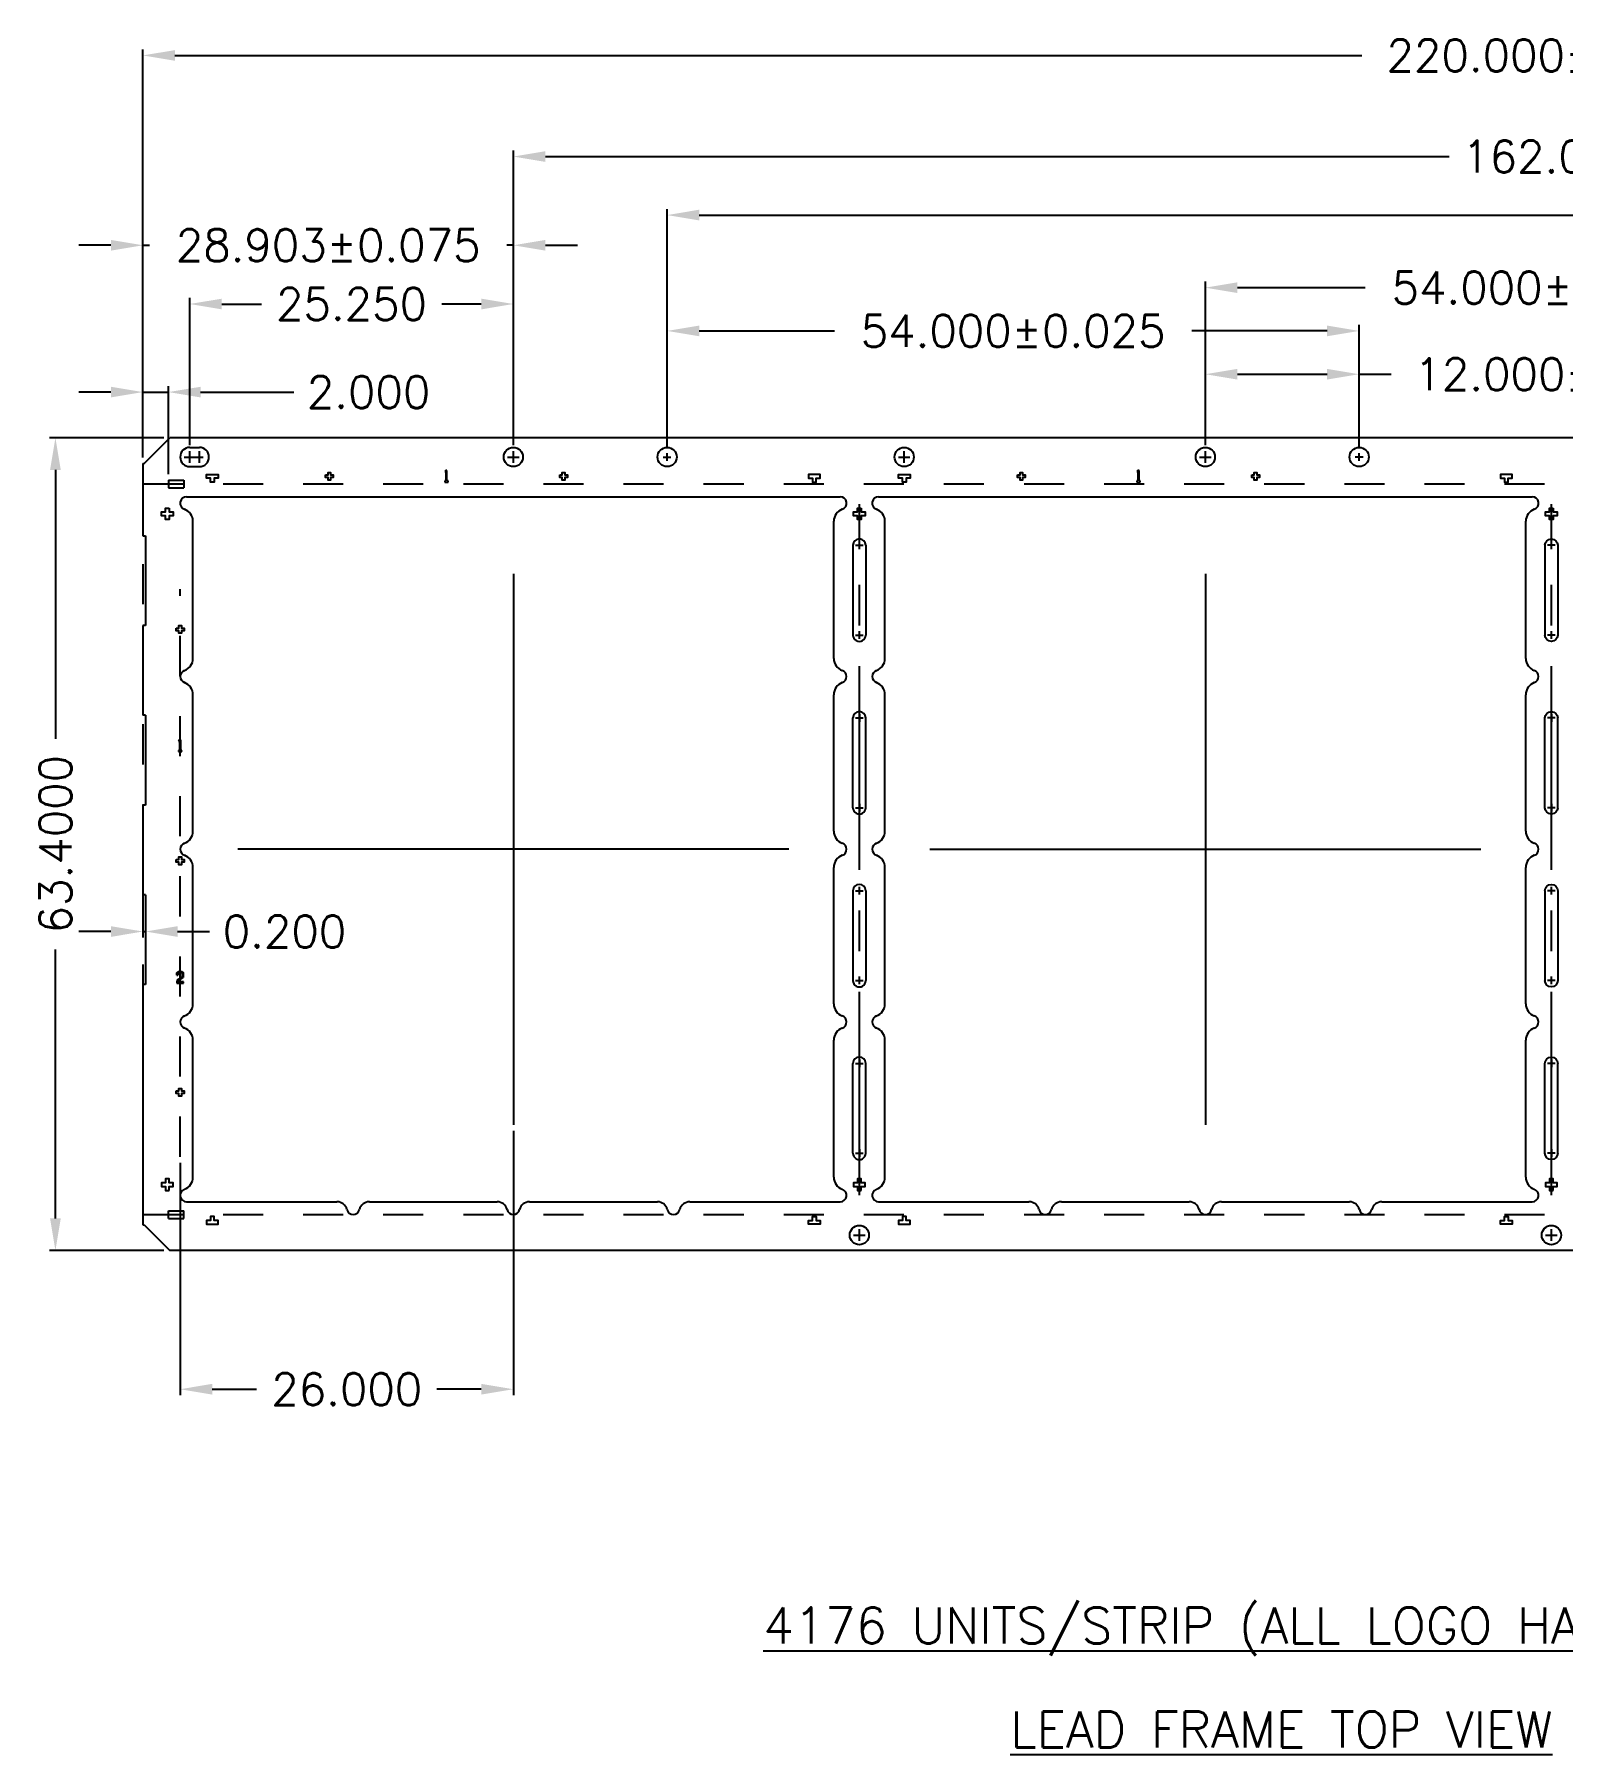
# Model space of a CAD drawing. Header units: millimetres. Extents: x 394.43 to 402.23, y 109.12 to 113.42.
# Drawn here: x 394.431 to 398.247, y 109.121 to 113.416 of the extents above; entities that cross this region are included whole.
import ezdxf
from ezdxf.enums import TextEntityAlignment as Align

# ---------------------------------------------------------------- set-up
doc = ezdxf.new("R2010")
doc.units = ezdxf.units.MM
doc.header["$LTSCALE"] = 0.5
doc.header["$PDMODE"] = 98
doc.linetypes.add('CENTER', pattern=[50.8, 31.75, -6.35, 6.35, -6.35])
doc.linetypes.add('HIDDEN', pattern=[0.375, 0.25, -0.125])
for name, color, linetype in [('1', 7, 'Continuous'), ('1D', 4, 'Continuous'), ('2', 7, 'Continuous'), ('BORDER', 7, 'Continuous'), ('DIMENSION', 3, 'Continuous')]:
    doc.layers.add(name, color=color, linetype=linetype)
doc.styles.add('SIMPLEX', font='simplex.shx', dxfattribs={"bigfont": 'AllInOneBig.shx'})
doc.dimstyles.new('Standard1', dxfattribs={"dimtxt": 0.08, "dimasz": 0.08, "dimexe": 0.015, "dimexo": 0.015, "dimgap": 0.027, "dimtad": 1, "dimdec": 3, "dimlfac": 31.25, "dimrnd": 5e-06, "dimzin": 1, "dimtxsty": 'SIMPLEX', "dimcen": 0.1905, "dimclrd": 256, "dimclre": 256, "dimclrt": 256, "dimazin": 3, "dimtp": 0.03, "dimtm": 0.05, "dimtfac": 0.8, "dimtdec": 3, "dimtmove": 0, "dimatfit": 3, "dimfxl": 0.05, "dimtzin": 4, "dimlwd": -1, "dimlwe": -1})

# ---------------------------------------------------------------- blocks, each defined once
blk = doc.blocks.new('05')
at = {"color": 0}
for centre, start, end in [((0, 0), 0, 180), ((0, -7), 180, 0), ((0, -13.47), 0, 180), ((0, -20.47), 180, 0), ((0, -26.95), 0, 180), ((0, -33.95), 180, 0), ((0, -40.42), 0, 180), ((0, -47.42), 180, 0)]:
    blk.add_arc(centre, 0.5, start, end, dxfattribs=at)
at = {"layer": '1'}
for p, q in [((-0.5, 0), (-0.5, -7)), ((0.5, 0), (0.5, -7)), ((-0.5, -20.47), (-0.5, -13.47)), ((0.5, -20.47), (0.5, -13.47)), ((-0.5, -26.95), (-0.5, -33.95)), ((0.5, -26.95), (0.5, -33.95)), ((-0.5, -47.42), (-0.5, -40.42)), ((0.5, -47.42), (0.5, -40.42))]:
    blk.add_line(p, q, dxfattribs=at)
at = {"layer": '1D', "linetype": 'CENTER'}
blk.add_line((0, -50.71), (0, 3.21), dxfattribs=at)
at = {"layer": '1D'}
for p, q in [((-0.3, 0), (0.3, 0)), ((0, -0.3), (0, 0.3)), ((0, -7.3), (0, -6.7)), ((-0.3, -7), (0.3, -7)), ((0, -13.17), (0, -13.77)), ((-0.3, -13.47), (0.3, -13.47)), ((-0.3, -20.47), (0.3, -20.47)), ((0, -20.17), (0, -20.77)), ((0, -27.25), (0, -26.65)), ((-0.3, -26.95), (0.3, -26.95)), ((-0.3, -33.95), (0.3, -33.95)), ((0, -34.25), (0, -33.65)), ((0, -40.12), (0, -40.72)), ((-0.3, -40.42), (0.3, -40.42)), ((-0.3, -47.42), (0.3, -47.42)), ((0, -47.12), (0, -47.72))]:
    blk.add_line(p, q, dxfattribs=at)
blk = doc.blocks.new('*D20')
at = {"layer": 'Defpoints', "color": 0, "ltscale": 0.1, "transparency": 16777216}
for p in [(394.7694, 112.4088), (394.4836, 110.38), (394.7694, 110.38)]:
    blk.add_point(p, dxfattribs=at)
at = {"layer": 'DIMENSION', "ltscale": 0.1, "transparency": 16777216}
for p, q in [((394.7544, 112.4088), (394.4686, 112.4088)), ((394.4836, 112.3288), (394.4836, 111.6576)), ((394.4836, 110.46), (394.4836, 111.1313)), ((394.7544, 110.38), (394.4686, 110.38))]:
    blk.add_line(p, q, dxfattribs=at)
for points in [[(394.4703, 112.3288), (394.497, 112.3288), (394.4836, 112.4088)], [(394.4703, 110.46), (394.497, 110.46), (394.4836, 110.38)]]:
    blk.add_solid(points, dxfattribs=at)
at = {"layer": 'DIMENSION', "ltscale": 0.1, "transparency": 16777216, "insert": (394.4836, 111.3944), "char_height": 0.08, "attachment_point": 5, "rotation": 90, "style": 'SIMPLEX'}
blk.add_mtext('\\A1;63.4000', dxfattribs=at)
blk = doc.blocks.new('*D21')
at = {"layer": 'Defpoints', "color": 0, "ltscale": 0.1, "transparency": 16777216}
for p in [(394.7022, 111.268), (394.7086, 111.268), (394.7022, 111.1763)]:
    blk.add_point(p, dxfattribs=at)
at = {"layer": 'DIMENSION', "ltscale": 0.1, "transparency": 16777216}
for p, q in [((394.7022, 111.253), (394.7022, 111.1613)), ((394.7086, 111.253), (394.7086, 111.1613)), ((394.6222, 111.1763), (394.5422, 111.1763)), ((394.7022, 111.1763), (394.7086, 111.1763)), ((394.7886, 111.1763), (394.8686, 111.1763))]:
    blk.add_line(p, q, dxfattribs=at)
for points in [[(394.6222, 111.1896), (394.6222, 111.1629), (394.7022, 111.1763)], [(394.7886, 111.1896), (394.7886, 111.1629), (394.7086, 111.1763)]]:
    blk.add_solid(points, dxfattribs=at)
at = {"layer": 'DIMENSION', "ltscale": 0.1, "transparency": 16777216, "insert": (395.0556, 111.1763), "char_height": 0.08, "attachment_point": 5, "style": 'SIMPLEX'}
blk.add_mtext('\\A1;0.200', dxfattribs=at)
blk = doc.blocks.new('*D22')
at = {"layer": 'Defpoints', "color": 0, "ltscale": 0.1, "transparency": 16777216}
for p in [(395.6271, 112.7429), (394.8191, 112.3752), (395.6271, 112.3752)]:
    blk.add_point(p, dxfattribs=at)
at = {"layer": 'DIMENSION', "ltscale": 0.1, "transparency": 16777216}
for p, q in [((394.8191, 112.3902), (394.8191, 112.7579)), ((394.8991, 112.7429), (394.998, 112.7429)), ((395.5471, 112.7429), (395.4482, 112.7429)), ((395.6271, 112.3902), (395.6271, 112.7579))]:
    blk.add_line(p, q, dxfattribs=at)
for points in [[(394.8991, 112.7562), (394.8991, 112.7295), (394.8191, 112.7429)], [(395.5471, 112.7562), (395.5471, 112.7295), (395.6271, 112.7429)]]:
    blk.add_solid(points, dxfattribs=at)
at = {"layer": 'DIMENSION', "ltscale": 0.1, "transparency": 16777216, "insert": (395.2231, 112.7429), "char_height": 0.08, "attachment_point": 5, "style": 'SIMPLEX'}
blk.add_mtext('\\A1;25.250', dxfattribs=at)
blk = doc.blocks.new('*D23')
at = {"layer": 'Defpoints', "color": 0, "ltscale": 0.1, "transparency": 16777216}
for p in [(395.6271, 112.8895), (394.7022, 112.3448), (395.6271, 112.3752)]:
    blk.add_point(p, dxfattribs=at)
at = {"layer": 'DIMENSION', "ltscale": 0.1, "transparency": 16777216}
for p, q in [((394.7022, 112.3598), (394.7022, 112.9045)), ((395.6271, 112.3902), (395.6271, 112.9045)), ((394.6222, 112.8895), (394.5422, 112.8895)), ((394.7022, 112.8895), (394.7186, 112.8895)), ((395.6271, 112.8895), (395.6107, 112.8895)), ((395.7071, 112.8895), (395.7871, 112.8895))]:
    blk.add_line(p, q, dxfattribs=at)
for points in [[(394.6222, 112.9029), (394.6222, 112.8762), (394.7022, 112.8895)], [(395.7071, 112.9029), (395.7071, 112.8762), (395.6271, 112.8895)]]:
    blk.add_solid(points, dxfattribs=at)
at = {"layer": 'DIMENSION', "ltscale": 0.1, "transparency": 16777216, "insert": (395.1647, 112.8895), "char_height": 0.08, "attachment_point": 5, "style": 'SIMPLEX'}
blk.add_mtext('\\A1;28.903%%p0.075', dxfattribs=at)
blk = doc.blocks.new('*D24')
at = {"layer": 'Defpoints', "color": 0, "ltscale": 0.1, "transparency": 16777216}
for p in [(397.7391, 112.6757), (396.0111, 112.3704), (397.7391, 112.3704)]:
    blk.add_point(p, dxfattribs=at)
at = {"layer": 'DIMENSION', "ltscale": 0.1, "transparency": 16777216}
for p, q in [((396.0111, 112.3854), (396.0111, 112.6907)), ((397.7391, 112.3854), (397.7391, 112.6907)), ((396.0911, 112.6757), (396.4291, 112.6757)), ((397.6591, 112.6757), (397.3212, 112.6757))]:
    blk.add_line(p, q, dxfattribs=at)
for points in [[(396.0911, 112.689), (396.0911, 112.6624), (396.0111, 112.6757)], [(397.6591, 112.689), (397.6591, 112.6624), (397.7391, 112.6757)]]:
    blk.add_solid(points, dxfattribs=at)
at = {"layer": 'DIMENSION', "ltscale": 0.1, "transparency": 16777216, "insert": (396.8751, 112.6757), "char_height": 0.08, "attachment_point": 5, "style": 'SIMPLEX'}
blk.add_mtext('\\A1;54.000%%p0.025', dxfattribs=at)
blk = doc.blocks.new('*D25')
at = {"layer": 'Defpoints', "color": 0, "ltscale": 0.1, "transparency": 16777216}
for p in [(397.7391, 112.5676), (397.3551, 112.3752), (397.7391, 112.3704)]:
    blk.add_point(p, dxfattribs=at)
at = {"layer": 'DIMENSION', "ltscale": 0.1, "transparency": 16777216}
for p, q in [((397.3551, 112.3902), (397.3551, 112.5826)), ((397.4351, 112.5676), (397.6591, 112.5676)), ((397.7391, 112.3854), (397.7391, 112.5826)), ((397.7391, 112.5676), (397.8191, 112.5676))]:
    blk.add_line(p, q, dxfattribs=at)
for points in [[(397.4351, 112.5809), (397.4351, 112.5543), (397.3551, 112.5676)], [(397.6591, 112.5809), (397.6591, 112.5543), (397.7391, 112.5676)]]:
    blk.add_solid(points, dxfattribs=at)
at = {"layer": 'DIMENSION', "ltscale": 0.1, "transparency": 16777216, "insert": (398.2575, 112.5676), "char_height": 0.08, "attachment_point": 5, "style": 'SIMPLEX'}
blk.add_mtext('\\A1;12.000%%p0.025', dxfattribs=at)
blk = doc.blocks.new('*D26')
at = {"layer": 'Defpoints', "color": 0, "ltscale": 0.1, "transparency": 16777216}
for p in [(399.0831, 112.7837), (397.3551, 112.3752), (399.0831, 112.3752)]:
    blk.add_point(p, dxfattribs=at)
at = {"layer": 'DIMENSION', "ltscale": 0.1, "transparency": 16777216}
for p, q in [((397.3551, 112.3902), (397.3551, 112.7987)), ((397.4351, 112.7837), (397.7545, 112.7837)), ((399.0031, 112.7837), (398.6466, 112.7837)), ((399.0831, 112.3902), (399.0831, 112.7987))]:
    blk.add_line(p, q, dxfattribs=at)
for points in [[(397.4351, 112.797), (397.4351, 112.7703), (397.3551, 112.7837)], [(399.0031, 112.797), (399.0031, 112.7703), (399.0831, 112.7837)]]:
    blk.add_solid(points, dxfattribs=at)
at = {"layer": 'DIMENSION', "ltscale": 0.1, "transparency": 16777216, "insert": (398.2006, 112.7837), "char_height": 0.08, "attachment_point": 5, "style": 'SIMPLEX'}
blk.add_mtext('\\A1;54.000%%p0.025', dxfattribs=at)
blk = doc.blocks.new('*D29')
at = {"layer": 'Defpoints', "color": 0, "ltscale": 0.1, "transparency": 16777216}
for p in [(396.0111, 112.9649), (396.0111, 112.3704), (401.1951, 112.3704)]:
    blk.add_point(p, dxfattribs=at)
at = {"layer": 'DIMENSION', "ltscale": 0.1, "transparency": 16777216}
for p, q in [((396.0111, 112.3854), (396.0111, 112.9799)), ((396.0911, 112.9649), (398.3475, 112.9649)), ((401.1151, 112.9649), (398.8587, 112.9649)), ((401.1951, 112.3854), (401.1951, 112.9799))]:
    blk.add_line(p, q, dxfattribs=at)
for points in [[(396.0911, 112.9783), (396.0911, 112.9516), (396.0111, 112.9649)], [(401.1151, 112.9783), (401.1151, 112.9516), (401.1951, 112.9649)]]:
    blk.add_solid(points, dxfattribs=at)
at = {"layer": 'DIMENSION', "ltscale": 0.1, "transparency": 16777216, "insert": (398.6031, 112.9649), "char_height": 0.08, "attachment_point": 5, "style": 'SIMPLEX'}
blk.add_mtext('\\A1;162.000', dxfattribs=at)
blk = doc.blocks.new('*D30')
at = {"layer": 'Defpoints', "color": 0, "ltscale": 0.1, "transparency": 16777216}
for p in [(400.8111, 113.111), (395.6271, 112.3752), (400.8111, 112.3752)]:
    blk.add_point(p, dxfattribs=at)
at = {"layer": 'DIMENSION', "ltscale": 0.1, "transparency": 16777216}
for p, q in [((395.6271, 112.3902), (395.6271, 113.126)), ((400.8111, 112.3902), (400.8111, 113.126)), ((395.7071, 113.111), (397.9635, 113.111)), ((400.7311, 113.111), (398.4747, 113.111))]:
    blk.add_line(p, q, dxfattribs=at)
for points in [[(395.7071, 113.1244), (395.7071, 113.0977), (395.6271, 113.111)], [(400.7311, 113.1244), (400.7311, 113.0977), (400.8111, 113.111)]]:
    blk.add_solid(points, dxfattribs=at)
at = {"layer": 'DIMENSION', "ltscale": 0.1, "transparency": 16777216, "insert": (398.2191, 113.111), "char_height": 0.08, "attachment_point": 5, "style": 'SIMPLEX'}
blk.add_mtext('\\A1;162.000', dxfattribs=at)
blk = doc.blocks.new('*D31')
at = {"layer": 'Defpoints', "color": 0, "ltscale": 0.1, "transparency": 16777216}
for p in [(401.7422, 113.3635), (394.7022, 112.3448), (401.7422, 112.3448)]:
    blk.add_point(p, dxfattribs=at)
at = {"layer": 'DIMENSION', "ltscale": 0.1, "transparency": 16777216}
for p, q in [((394.7022, 112.3598), (394.7022, 113.3785)), ((401.7422, 112.3598), (401.7422, 113.3785)), ((394.7822, 113.3635), (397.7457, 113.3635)), ((401.6622, 113.3635), (398.6987, 113.3635))]:
    blk.add_line(p, q, dxfattribs=at)
for points in [[(394.7822, 113.3768), (394.7822, 113.3501), (394.7022, 113.3635)], [(401.6622, 113.3768), (401.6622, 113.3501), (401.7422, 113.3635)]]:
    blk.add_solid(points, dxfattribs=at)
at = {"layer": 'DIMENSION', "ltscale": 0.1, "transparency": 16777216, "insert": (398.2222, 113.3635), "char_height": 0.08, "attachment_point": 5, "style": 'SIMPLEX'}
blk.add_mtext('\\A1;220.000%%p0.100', dxfattribs=at)
blk = doc.blocks.new('*D33')
at = {"ltscale": 0.1, "transparency": 16777216}
for p, q in [((394.6222, 112.523), (394.5422, 112.523)), ((394.7022, 112.3598), (394.7022, 112.538)), ((394.7022, 112.523), (394.7662, 112.523)), ((394.7662, 112.3182), (394.7662, 112.538)), ((394.8462, 112.523), (395.0786, 112.523))]:
    blk.add_line(p, q, dxfattribs=at)
for points in [[(394.6222, 112.5363), (394.6222, 112.5097), (394.7022, 112.523)], [(394.8462, 112.5363), (394.8462, 112.5097), (394.7662, 112.523)]]:
    blk.add_solid(points, dxfattribs=at)
at = {"layer": 'Defpoints', "color": 0, "ltscale": 0.1, "transparency": 16777216}
for p in [(394.7022, 112.523), (394.7022, 112.3448), (394.7662, 112.3032)]:
    blk.add_point(p, dxfattribs=at)
at = {"ltscale": 0.1, "transparency": 16777216, "insert": (395.2656, 112.523), "char_height": 0.08, "attachment_point": 5, "style": 'SIMPLEX'}
blk.add_mtext('\\A1;2.000', dxfattribs=at)
blk = doc.blocks.new('*D111')
at = {"ltscale": 0.1, "transparency": 16777216}
for p, q in [((395.6271, 110.6786), (395.6271, 110.0186)), ((394.7951, 110.5992), (394.7951, 110.0186)), ((394.8751, 110.0336), (394.986, 110.0336)), ((395.5471, 110.0336), (395.4362, 110.0336))]:
    blk.add_line(p, q, dxfattribs=at)
for points in [[(394.8751, 110.047), (394.8751, 110.0203), (394.7951, 110.0336)], [(395.5471, 110.047), (395.5471, 110.0203), (395.6271, 110.0336)]]:
    blk.add_solid(points, dxfattribs=at)
at = {"layer": 'Defpoints', "color": 0, "ltscale": 0.1, "transparency": 16777216}
for p in [(395.6271, 110.6936), (394.7951, 110.6142), (394.7951, 110.0336)]:
    blk.add_point(p, dxfattribs=at)
at = {"ltscale": 0.1, "transparency": 16777216, "insert": (395.2111, 110.0336), "char_height": 0.08, "attachment_point": 5, "style": 'SIMPLEX'}
blk.add_mtext('\\A1;26.000', dxfattribs=at)
blk = doc.blocks.new('KOZU0007')
at = {"color": 7, "linetype": 'Continuous'}
for p, q in [((-7.58, 0.5), (-7.68, 0.4)), ((-7.68, 0.4), (-7.58, 0.4)), ((-7.48, 0.5), (-7.58, 0.5)), ((-7.58, 0.4), (-7.58, -0.4)), ((-7.48, -0.4), (-7.48, 0.5)), ((-7.68, -0.4), (-7.68, -0.5)), ((-7.58, -0.4), (-7.68, -0.4)), ((-7.68, -0.5), (-7.38, -0.5)), ((-7.38, -0.4), (-7.48, -0.4)), ((-7.38, -0.5), (-7.38, -0.4))]:
    blk.add_line(p, q, dxfattribs=at)
blk = doc.blocks.new('1')
at = {"layer": '2', "color": 1, "linetype": 'Continuous', "xscale": 0.0540000000000873, "yscale": 0.0540000000000873, "zscale": 0.0540000000000873}
blk.add_blockref('KOZU0007', (-0.0451, 1.746), dxfattribs=at)
blk = doc.blocks.new('2')
at = {"color": 7, "linetype": 'Continuous'}
for p, q in [((-76, -486.11), (-75.27, -485.38)), ((-76, -487.18), (-76, -486.11)), ((-76, -487.18), (-75.4, -487.18)), ((-75.53, -489.75), (-76, -490.64)), ((-76, -490.64), (-76, -491.38)), ((-76, -491.38), (-72.4, -491.38)), ((-75.53, -489.75), (-73.07, -488.08)), ((-75.4, -486.36), (-75.02, -485.98)), ((-75.4, -486.36), (-75.4, -487.18)), ((-75.07, -490.16), (-75.4, -490.78)), ((-72.4, -490.78), (-75.4, -490.78)), ((-75.27, -485.38), (-73.13, -485.38)), ((-75.07, -490.16), (-72.68, -488.54)), ((-73.37, -485.98), (-75.02, -485.98)), ((-73.37, -485.98), (-73, -486.36)), ((-73.13, -485.38), (-72.4, -486.11)), ((-73, -488.01), (-73.07, -488.08)), ((-73, -488.01), (-73, -486.36)), ((-72.4, -488.26), (-72.68, -488.54)), ((-72.4, -488.26), (-72.4, -486.11)), ((-72.4, -491.38), (-72.4, -490.78))]:
    blk.add_line(p, q, dxfattribs=at)

msp = doc.modelspace()

# ---------------------------------------------------------------- linework, layer by layer
at = {"color": 2, "linetype": 'HIDDEN', "ltscale": 0.5}
msp.add_line((394.702219, 112.293645), (394.702219, 110.469645), dxfattribs=at)
at = {"color": 3, "linetype": 'CENTER', "ltscale": 0.005}
msp.add_line((394.795115, 110.61419), (394.795115, 112.031234), dxfattribs=at)
at = {"color": 6, "ltscale": 0.05}
for points in [[(394.880235, 112.317645), (394.880235, 112.317645), (394.889835, 112.317645), (394.889835, 112.308045), (394.880235, 112.308045), (394.880235, 112.298445), (394.870635, 112.298445), (394.870635, 112.308045), (394.861035, 112.308045), (394.861035, 112.317645), (394.870635, 112.317645), (394.870635, 112.317645), (394.880235, 112.317645)], [(396.373995, 112.317645), (396.373995, 112.317645), (396.364395, 112.317645), (396.364395, 112.308045), (396.373995, 112.308045), (396.373995, 112.298445), (396.383595, 112.298445), (396.383595, 112.308045), (396.393195, 112.308045), (396.393195, 112.317645), (396.383595, 112.317645), (396.383595, 112.317645), (396.373995, 112.317645)], [(396.608235, 112.317645), (396.608235, 112.317645), (396.617835, 112.317645), (396.617835, 112.308045), (396.608235, 112.308045), (396.608235, 112.298445), (396.598635, 112.298445), (396.598635, 112.308045), (396.589035, 112.308045), (396.589035, 112.317645), (396.598635, 112.317645), (396.598635, 112.317645), (396.608235, 112.317645)], [(398.101995, 112.317645), (398.101995, 112.317645), (398.092395, 112.317645), (398.092395, 112.308045), (398.101995, 112.308045), (398.101995, 112.298445), (398.111595, 112.298445), (398.111595, 112.308045), (398.121195, 112.308045), (398.121195, 112.317645), (398.111595, 112.317645), (398.111595, 112.317645), (398.101995, 112.317645)], [(394.767915, 112.233565), (394.767915, 112.223965), (394.777515, 112.223965), (394.777515, 112.214365), (394.767915, 112.214365), (394.767915, 112.204765), (394.758315, 112.204765), (394.758315, 112.214365), (394.748715, 112.214365), (394.748715, 112.223965), (394.758315, 112.223965), (394.758315, 112.233565), (394.767915, 112.233565)], [(396.495915, 112.233565), (396.495915, 112.223965), (396.505515, 112.223965), (396.505515, 112.214365), (396.495915, 112.214365), (396.495915, 112.204765), (396.486315, 112.204765), (396.486315, 112.214365), (396.476715, 112.214365), (396.476715, 112.223965), (396.486315, 112.223965), (396.486315, 112.233565), (396.495915, 112.233565)], [(398.223915, 112.233565), (398.223915, 112.223965), (398.233515, 112.223965), (398.233515, 112.214365), (398.223915, 112.214365), (398.223915, 112.204765), (398.214315, 112.204765), (398.214315, 112.214365), (398.204715, 112.214365), (398.204715, 112.223965), (398.214315, 112.223965), (398.214315, 112.233565), (398.223915, 112.233565)], [(394.767915, 110.529725), (394.767915, 110.539325), (394.777515, 110.539325), (394.777515, 110.548925), (394.767915, 110.548925), (394.767915, 110.558525), (394.758315, 110.558525), (394.758315, 110.548925), (394.748715, 110.548925), (394.748715, 110.539325), (394.758315, 110.539325), (394.758315, 110.529725), (394.767915, 110.529725)], [(396.495915, 110.529725), (396.495915, 110.539325), (396.505515, 110.539325), (396.505515, 110.548925), (396.495915, 110.548925), (396.495915, 110.558525), (396.486315, 110.558525), (396.486315, 110.548925), (396.476715, 110.548925), (396.476715, 110.539325), (396.486315, 110.539325), (396.486315, 110.529725), (396.495915, 110.529725)], [(398.223915, 110.529725), (398.223915, 110.539325), (398.233515, 110.539325), (398.233515, 110.548925), (398.223915, 110.548925), (398.223915, 110.558525), (398.214315, 110.558525), (398.214315, 110.548925), (398.204715, 110.548925), (398.204715, 110.539325), (398.214315, 110.539325), (398.214315, 110.529725), (398.223915, 110.529725)], [(394.880235, 110.445645), (394.880235, 110.445645), (394.889835, 110.445645), (394.889835, 110.455245), (394.880235, 110.455245), (394.880235, 110.464845), (394.870635, 110.464845), (394.870635, 110.455245), (394.861035, 110.455245), (394.861035, 110.445645), (394.870635, 110.445645), (394.870635, 110.445645), (394.880235, 110.445645)], [(396.373995, 110.445645), (396.373995, 110.445645), (396.364395, 110.445645), (396.364395, 110.455245), (396.373995, 110.455245), (396.373995, 110.464845), (396.383595, 110.464845), (396.383595, 110.455245), (396.393195, 110.455245), (396.393195, 110.445645), (396.383595, 110.445645), (396.383595, 110.445645), (396.373995, 110.445645)], [(396.608235, 110.445645), (396.608235, 110.445645), (396.617835, 110.445645), (396.617835, 110.455245), (396.608235, 110.455245), (396.608235, 110.464845), (396.598635, 110.464845), (396.598635, 110.455245), (396.589035, 110.455245), (396.589035, 110.445645), (396.598635, 110.445645), (396.598635, 110.445645), (396.608235, 110.445645)], [(398.101995, 110.445645), (398.101995, 110.445645), (398.092395, 110.445645), (398.092395, 110.455245), (398.101995, 110.455245), (398.101995, 110.464845), (398.111595, 110.464845), (398.111595, 110.455245), (398.121195, 110.455245), (398.121195, 110.445645), (398.111595, 110.445645), (398.111595, 110.445645), (398.101995, 110.445645)]]:
    msp.add_lwpolyline(points, dxfattribs=at)
at = {"color": 1, "ltscale": 0.1}
for points in [[(395.157995, 112.316045), (395.164395, 112.316045), (395.164395, 112.322445), (395.170795, 112.322445), (395.170795, 112.316045), (395.177195, 112.316045), (395.177195, 112.309645), (395.170795, 112.309645), (395.170795, 112.303245), (395.164395, 112.303245), (395.164395, 112.309645), (395.157995, 112.309645), (395.157995, 112.316045)], [(395.742795, 112.316045), (395.749195, 112.316045), (395.749195, 112.322445), (395.755595, 112.322445), (395.755595, 112.316045), (395.761995, 112.316045), (395.761995, 112.309645), (395.755595, 112.309645), (395.755595, 112.303245), (395.749195, 112.303245), (395.749195, 112.309645), (395.742795, 112.309645), (395.742795, 112.316045)], [(396.885995, 112.316045), (396.892395, 112.316045), (396.892395, 112.322445), (396.898795, 112.322445), (396.898795, 112.316045), (396.905195, 112.316045), (396.905195, 112.309645), (396.898795, 112.309645), (396.898795, 112.303245), (396.892395, 112.303245), (396.892395, 112.309645), (396.885995, 112.309645), (396.885995, 112.316045)], [(397.470795, 112.316045), (397.477195, 112.316045), (397.477195, 112.322445), (397.483595, 112.322445), (397.483595, 112.316045), (397.489995, 112.316045), (397.489995, 112.309645), (397.483595, 112.309645), (397.483595, 112.303245), (397.477195, 112.303245), (397.477195, 112.309645), (397.470795, 112.309645), (397.470795, 112.316045)], [(394.785515, 111.933565), (394.791915, 111.933565), (394.791915, 111.939965), (394.798315, 111.939965), (394.798315, 111.933565), (394.804715, 111.933565), (394.804715, 111.927165), (394.798315, 111.927165), (394.798315, 111.920765), (394.791915, 111.920765), (394.791915, 111.927165), (394.785515, 111.927165), (394.785515, 111.933565)], [(394.785515, 111.355965), (394.791915, 111.355965), (394.791915, 111.362365), (394.798315, 111.362365), (394.798315, 111.355965), (394.804715, 111.355965), (394.804715, 111.349565), (394.798315, 111.349565), (394.798315, 111.343165), (394.791915, 111.343165), (394.791915, 111.349565), (394.785515, 111.349565), (394.785515, 111.355965)], [(394.785515, 110.778365), (394.791915, 110.778365), (394.791915, 110.784765), (394.798315, 110.784765), (394.798315, 110.778365), (394.804715, 110.778365), (394.804715, 110.771965), (394.798315, 110.771965), (394.798315, 110.765565), (394.791915, 110.765565), (394.791915, 110.771965), (394.785515, 110.771965), (394.785515, 110.778365)]]:
    msp.add_lwpolyline(points, dxfattribs=at)
at = {"layer": '1'}
for p, q in [((401.675019, 112.408845), (394.769419, 112.408845)), ((396.001515, 112.360845), (396.020715, 112.360845)), ((396.011115, 112.351245), (396.011115, 112.370445)), ((397.748715, 112.360845), (397.729515, 112.360845)), ((397.739115, 112.351245), (397.739115, 112.370445)), ((401.675019, 110.380045), (394.769419, 110.380045))]:
    msp.add_line(p, q, dxfattribs=at)
at = {"layer": '1', "color": 0}
for p, q in [((394.819115, 112.384845), (394.843115, 112.384845)), ((394.819115, 112.336845), (394.843115, 112.336845))]:
    msp.add_line(p, q, dxfattribs=at)
at = {"layer": '1', "color": 4}
for p, q in [((394.833515, 112.360845), (394.852715, 112.360845)), ((394.843115, 112.346466), (394.843115, 112.375224))]:
    msp.add_line(p, q, dxfattribs=at)
at = {"layer": '1', "color": 0}
msp.add_arc((394.843115, 112.360845), 0.024, 270, 90, dxfattribs=at)
at = {"layer": '1', "color": 4}
for centre, radius, start, end in [((394.811115, 112.245645), 0.016, 90, 250.528779), ((396.443115, 112.245645), 0.016, 289.471221, 90), ((396.539115, 112.245645), 0.016, 90, 250.528779), ((398.171115, 112.245645), 0.016, 289.471221, 90), ((394.795115, 112.20039), 0.032, 0, 70.528779), ((396.459115, 112.20039), 0.032, 109.471221, 180), ((396.523115, 112.20039), 0.032, 0, 70.528779), ((398.187115, 112.20039), 0.032, 109.471221, 180), ((394.795115, 111.8581), 0.032, 289.471221, 0), ((396.459115, 111.8581), 0.032, 180, 250.528779), ((396.523115, 111.8581), 0.032, 289.471221, 0), ((398.187115, 111.8581), 0.032, 180, 250.528779), ((394.811115, 111.812845), 0.016, 109.471221, 250.528779), ((394.795115, 111.76759), 0.032, 0, 70.528779), ((396.459115, 111.76759), 0.032, 109.471221, 180), ((396.443115, 111.812845), 0.016, 289.471221, 70.528779), ((396.539115, 111.812845), 0.016, 109.471221, 250.528779), ((396.523115, 111.76759), 0.032, 0, 70.528779), ((398.187115, 111.76759), 0.032, 109.471221, 180), ((398.171115, 111.812845), 0.016, 289.471221, 70.528779), ((394.795115, 111.4269), 0.032, 289.471221, 0), ((396.459115, 111.4269), 0.032, 180, 250.528779), ((396.523115, 111.4269), 0.032, 289.471221, 0), ((398.187115, 111.4269), 0.032, 180, 250.528779), ((394.811115, 111.381645), 0.016, 109.471221, 250.528779), ((394.795115, 111.33639), 0.032, 0, 70.528779), ((396.459115, 111.33639), 0.032, 109.471221, 180), ((396.443115, 111.381645), 0.016, 289.471221, 70.528779), ((396.539115, 111.381645), 0.016, 109.471221, 250.528779), ((396.523115, 111.33639), 0.032, 0, 70.528779), ((398.187115, 111.33639), 0.032, 109.471221, 180), ((398.171115, 111.381645), 0.016, 289.471221, 70.528779), ((394.795115, 110.9957), 0.032, 289.471221, 0), ((396.459115, 110.9957), 0.032, 180, 250.528779), ((396.523115, 110.9957), 0.032, 289.471221, 0), ((398.187115, 110.9957), 0.032, 180, 250.528779), ((394.811115, 110.950445), 0.016, 109.471221, 250.528779), ((394.795115, 110.90519), 0.032, 0, 70.528779), ((396.459115, 110.90519), 0.032, 109.471221, 180), ((396.443115, 110.950445), 0.016, 289.471221, 70.528779), ((396.539115, 110.950445), 0.016, 109.471221, 250.528779), ((396.523115, 110.90519), 0.032, 0, 70.528779), ((398.187115, 110.90519), 0.032, 109.471221, 180), ((398.171115, 110.950445), 0.016, 289.471221, 70.528779), ((394.795115, 110.5629), 0.032, 289.471221, 0), ((396.459115, 110.5629), 0.032, 180, 250.528779), ((396.523115, 110.5629), 0.032, 289.471221, 0), ((398.187115, 110.5629), 0.032, 180, 250.528779), ((394.811115, 110.517645), 0.016, 109.471221, 270), ((396.443115, 110.517645), 0.016, 270, 70.528779), ((396.539115, 110.517645), 0.016, 109.471221, 270), ((398.171115, 110.517645), 0.016, 270, 70.528779)]:
    msp.add_arc(centre, radius, start, end, dxfattribs=at)
at = {"layer": '1D', "linetype": 'CENTER'}
for p, q in [((394.804735, 112.360845), (394.833494, 112.360845)), ((394.819115, 112.346466), (394.819115, 112.375224)), ((395.612735, 112.360845), (395.641494, 112.360845)), ((395.627115, 112.346466), (395.627115, 112.375224)), ((396.588735, 112.360845), (396.617494, 112.360845)), ((396.603115, 112.346466), (396.603115, 112.375224)), ((397.340735, 112.360845), (397.369494, 112.360845)), ((397.355115, 112.346466), (397.355115, 112.375224)), ((394.811115, 112.261645), (396.443115, 112.261645)), ((396.539115, 112.261645), (398.171115, 112.261645)), ((394.827115, 111.8581), (394.827115, 112.20039)), ((396.427115, 111.8581), (396.427115, 112.20039)), ((396.555115, 111.8581), (396.555115, 112.20039)), ((398.155115, 111.8581), (398.155115, 112.20039)), ((394.827115, 111.4269), (394.827115, 111.76759)), ((396.427115, 111.4269), (396.427115, 111.76759)), ((396.555115, 111.4269), (396.555115, 111.76759)), ((398.155115, 111.4269), (398.155115, 111.76759)), ((394.827115, 110.9957), (394.827115, 111.33639)), ((396.427115, 110.9957), (396.427115, 111.33639)), ((396.555115, 110.9957), (396.555115, 111.33639)), ((398.155115, 110.9957), (398.155115, 111.33639)), ((394.827115, 110.5629), (394.827115, 110.90519)), ((396.427115, 110.5629), (396.427115, 110.90519)), ((396.555115, 110.5629), (396.555115, 110.90519)), ((398.155115, 110.5629), (398.155115, 110.90519)), ((394.811115, 110.501645), (395.186637, 110.501645)), ((395.267592, 110.501645), (395.586637, 110.501645)), ((395.667592, 110.501645), (395.986637, 110.501645)), ((396.067592, 110.501645), (396.443115, 110.501645)), ((396.539115, 110.501645), (396.914637, 110.501645)), ((396.995592, 110.501645), (397.314637, 110.501645)), ((397.395592, 110.501645), (397.714637, 110.501645)), ((397.795592, 110.501645), (398.171115, 110.501645)), ((396.476735, 110.418445), (396.505494, 110.418445)), ((396.491115, 110.404066), (396.491115, 110.432824)), ((398.204735, 110.418445), (398.233494, 110.418445)), ((398.219115, 110.404066), (398.219115, 110.432824))]:
    msp.add_line(p, q, dxfattribs=at)
at = {"layer": '1D', "color": 6, "linetype": 'HIDDEN', "ltscale": 0.1}
for p, q in [((394.766219, 112.303245), (394.804619, 112.303245)), ((394.766219, 112.284045), (394.804619, 112.284045)), ((394.766219, 110.479245), (394.804619, 110.479245)), ((394.766219, 110.460045), (394.804619, 110.460045))]:
    msp.add_line(p, q, dxfattribs=at)
at = {"layer": '1D', "color": 2, "linetype": 'HIDDEN', "ltscale": 0.5}
for p, q in [((394.702219, 112.293645), (401.742219, 112.293645)), ((394.702219, 110.469645), (401.742219, 110.469645))]:
    msp.add_line(p, q, dxfattribs=at)
at = {"layer": '1D', "color": 4, "linetype": 'CENTER', "ltscale": 12}
for p, q in [((396.315115, 111.381645), (394.939115, 111.381645)), ((396.667115, 111.381645), (398.043115, 111.381645))]:
    msp.add_line(p, q, dxfattribs=at)
at = {"layer": '1D'}
for centre, radius, start, end in [((395.186637, 110.476045), 0.0256, 13.342364, 90), ((395.267592, 110.476045), 0.0256, 90, 166.657636), ((395.586637, 110.476045), 0.0256, 13.342364, 90), ((395.667592, 110.476045), 0.0256, 90, 166.657636), ((395.986637, 110.476045), 0.0256, 13.342364, 90), ((396.067592, 110.476045), 0.0256, 90, 166.657636), ((396.914637, 110.476045), 0.0256, 13.342364, 90), ((396.995592, 110.476045), 0.0256, 90, 166.657636), ((397.314637, 110.476045), 0.0256, 13.342364, 90), ((397.395592, 110.476045), 0.0256, 90, 166.657636), ((397.714637, 110.476045), 0.0256, 13.342364, 90), ((397.795592, 110.476045), 0.0256, 90, 166.657636), ((395.227115, 110.485645), 0.016, 193.342364, 346.657636), ((395.627115, 110.485645), 0.016, 193.342364, 346.657636), ((396.027115, 110.485645), 0.016, 193.342364, 346.657636), ((396.955115, 110.485645), 0.016, 193.342364, 346.657636), ((397.355115, 110.485645), 0.016, 193.342364, 346.657636), ((397.755115, 110.485645), 0.016, 193.342364, 346.657636)]:
    msp.add_arc(centre, radius, start, end, dxfattribs=at)
at = {"layer": 'DIMENSION', "color": 0}
for p, q in [((394.705419, 112.344845), (394.769419, 112.408845)), ((394.702219, 112.344845), (394.702219, 112.164045)), ((394.702219, 112.344845), (394.705419, 112.344845)), ((394.702219, 112.164045), (394.708619, 112.164045)), ((394.708619, 112.164045), (394.708619, 111.940045)), ((394.702219, 111.940045), (394.702219, 111.716045)), ((394.708619, 111.940045), (394.702219, 111.940045)), ((394.708619, 111.716045), (394.702219, 111.716045)), ((394.708619, 111.716045), (394.708619, 111.492045)), ((394.702219, 111.492045), (394.702219, 111.268045)), ((394.708619, 111.492045), (394.702219, 111.492045)), ((394.708619, 111.268045), (394.702219, 111.268045)), ((394.708619, 111.268045), (394.708619, 111.044045)), ((394.702219, 111.044045), (394.702219, 110.444045)), ((394.708619, 111.044045), (394.702219, 111.044045)), ((394.702219, 110.444045), (394.705419, 110.444045)), ((394.705419, 110.444045), (394.769419, 110.380045))]:
    msp.add_line(p, q, dxfattribs=at)
at = {"layer": 'DIMENSION', "color": 6, "linetype": 'HIDDEN', "ltscale": 0.1}
for p, q in [((394.766219, 112.303245), (394.766219, 112.284045)), ((394.804619, 112.303245), (394.804619, 112.284045)), ((394.766219, 110.460045), (394.766219, 110.479245)), ((394.804619, 110.460045), (394.804619, 110.479245))]:
    msp.add_line(p, q, dxfattribs=at)
at = {"layer": 'DIMENSION', "color": 4, "linetype": 'CENTER', "ltscale": 12}
for p, q in [((395.627115, 112.069645), (395.627115, 110.693645)), ((397.355115, 112.069645), (397.355115, 110.693645))]:
    msp.add_line(p, q, dxfattribs=at)
at = {"layer": 'DIMENSION', "color": 0}
for centre in [(395.627115, 112.360845), (396.603115, 112.360845), (397.355115, 112.360845)]:
    msp.add_circle(centre, 0.024, dxfattribs=at)
at = {"layer": 'DIMENSION', "color": 1}
for centre in [(396.011115, 112.360845), (397.739115, 112.360845), (396.491115, 110.418445), (398.219115, 110.418445)]:
    msp.add_circle(centre, 0.024, dxfattribs=at)
at = {"layer": 'DIMENSION', "color": 0}
msp.add_arc((394.819115, 112.360845), 0.024, 90, 270, dxfattribs=at)

# ---------------------------------------------------------------- block references
at = {"color": 1, "xscale": 0.5333333333333599, "yscale": 0.5333333333333599, "zscale": 0.5333333333333599}
for p in [(395.700875, 111.381645), (397.428875, 111.381645), (395.035915, 110.708925)]:
    msp.add_blockref('1', p, dxfattribs=at)
at = {"color": 1, "linetype": 'Continuous', "xscale": 0.0048000000000457, "yscale": 0.0048000000000457, "zscale": 0.0048000000000457}
msp.add_blockref('2', (395.151273, 113.406137), dxfattribs=at)
at = {"layer": 'DIMENSION', "color": 0}
for p, xscale, yscale, zscale, rotation in [((396.491115, 112.140445), 0.0320000000000107, 0.0320000000000107, 0.0320000000000107, 359.9999999997837), ((398.219115, 112.140445), -0.0320000000000107, 0.032, 0.032, 359.9999999998918)]:
    msp.add_blockref('05', p, dxfattribs=dict(at, xscale=xscale, yscale=yscale, zscale=zscale, rotation=rotation))

# ---------------------------------------------------------------- texts
at = {"layer": 'BORDER', "color": 0, "style": 'SIMPLEX'}
msp.add_text('%%U4176 UNITS/STRIP (ALL LOGO HALF ETCH)', height=0.09000021, dxfattribs=at).set_placement((397.544928, 109.398809), align=Align.CENTER)
at = {"layer": 'BORDER', "style": 'SIMPLEX'}
msp.add_text('%%ULEAD FRAME TOP VIEW', height=0.09000021, dxfattribs=at).set_placement((397.544928, 109.139465), align=Align.CENTER)

# ---------------------------------------------------------------- dimensions: what is measured, and where the dimension line sits
at = {"ltscale": 0.1}
dim = msp.add_linear_dim(base=(394.702219, 112.52301), p1=(394.766219, 112.303245), p2=(394.702219, 112.344845), dimstyle='Standard1', dxfattribs=at)
dim.commit()
dim.dimension.update_dxf_attribs({"geometry": '*D33', "text_midpoint": (395.2656, 112.52301), "dimtype": 160})
at = {"color": 0, "ltscale": 0.1}
dim = msp.add_linear_dim(base=(394.795115, 110.033637), p1=(395.627115, 110.693645), p2=(394.795115, 110.61419), dimstyle='Standard1', dxfattribs=at)
dim.commit()
dim.dimension.update_dxf_attribs({"geometry": '*D111', "text_midpoint": (395.211115, 110.033637)})
at = {"layer": 'DIMENSION', "ltscale": 0.1}
for base, p1, p2, text, picture, middle in [((401.742219, 113.363467), (394.702219, 112.344845), (401.742219, 112.344845), '220.000%%p0.100', '*D31', (398.222219, 113.363467)), ((399.083115, 112.783661), (397.355115, 112.375224), (399.083115, 112.375224), '54.000%%p0.025', '*D26', (398.200594, 112.783661)), ((394.702219, 111.176276), (394.708619, 111.268045), (394.702219, 111.268045), '0.200', '*D21', (395.055619, 111.176276))]:
    dim = msp.add_linear_dim(base=base, p1=p1, p2=p2, text=text, dimstyle='Standard1', dxfattribs=at)
    dim.commit()
    dim.dimension.update_dxf_attribs({"geometry": picture, "text_midpoint": middle, "dimtype": 160})
for base, p1, p2, text, picture, middle in [((400.811115, 113.11103), (395.627115, 112.375224), (400.811115, 112.375224), '162.000', '*D30', (398.219115, 113.11103)), ((396.011115, 112.96492), (401.195115, 112.370445), (396.011115, 112.370445), '162.000', '*D29', (398.603115, 112.96492)), ((395.627115, 112.889542), (394.702219, 112.344845), (395.627115, 112.375224), '28.903%%p0.075', '*D23', (395.164667, 112.889542)), ((395.627115, 112.742871), (394.819115, 112.375224), (395.627115, 112.375224), '25.250', '*D22', (395.223115, 112.742871)), ((397.739115, 112.675704), (396.011115, 112.370445), (397.739115, 112.370445), '54.000%%p0.025', '*D24', (396.875115, 112.675704)), ((397.739115, 112.567605), (397.355115, 112.375224), (397.739115, 112.370445), '12.000%%p0.025', '*D25', (398.257543, 112.567605))]:
    dim = msp.add_linear_dim(base=base, p1=p1, p2=p2, text=text, dimstyle='Standard1', dxfattribs=at)
    dim.commit()
    dim.dimension.update_dxf_attribs({"geometry": picture, "text_midpoint": middle})
dim = msp.add_linear_dim(base=(394.483627, 110.380045), p1=(394.769419, 112.408845), p2=(394.769419, 110.380045), angle=90, text='63.4000', dimstyle='Standard1', dxfattribs=at)
dim.commit()
dim.dimension.update_dxf_attribs({"geometry": '*D20', "text_midpoint": (394.483627, 111.394445)})

doc.saveas('drawing.dxf')
